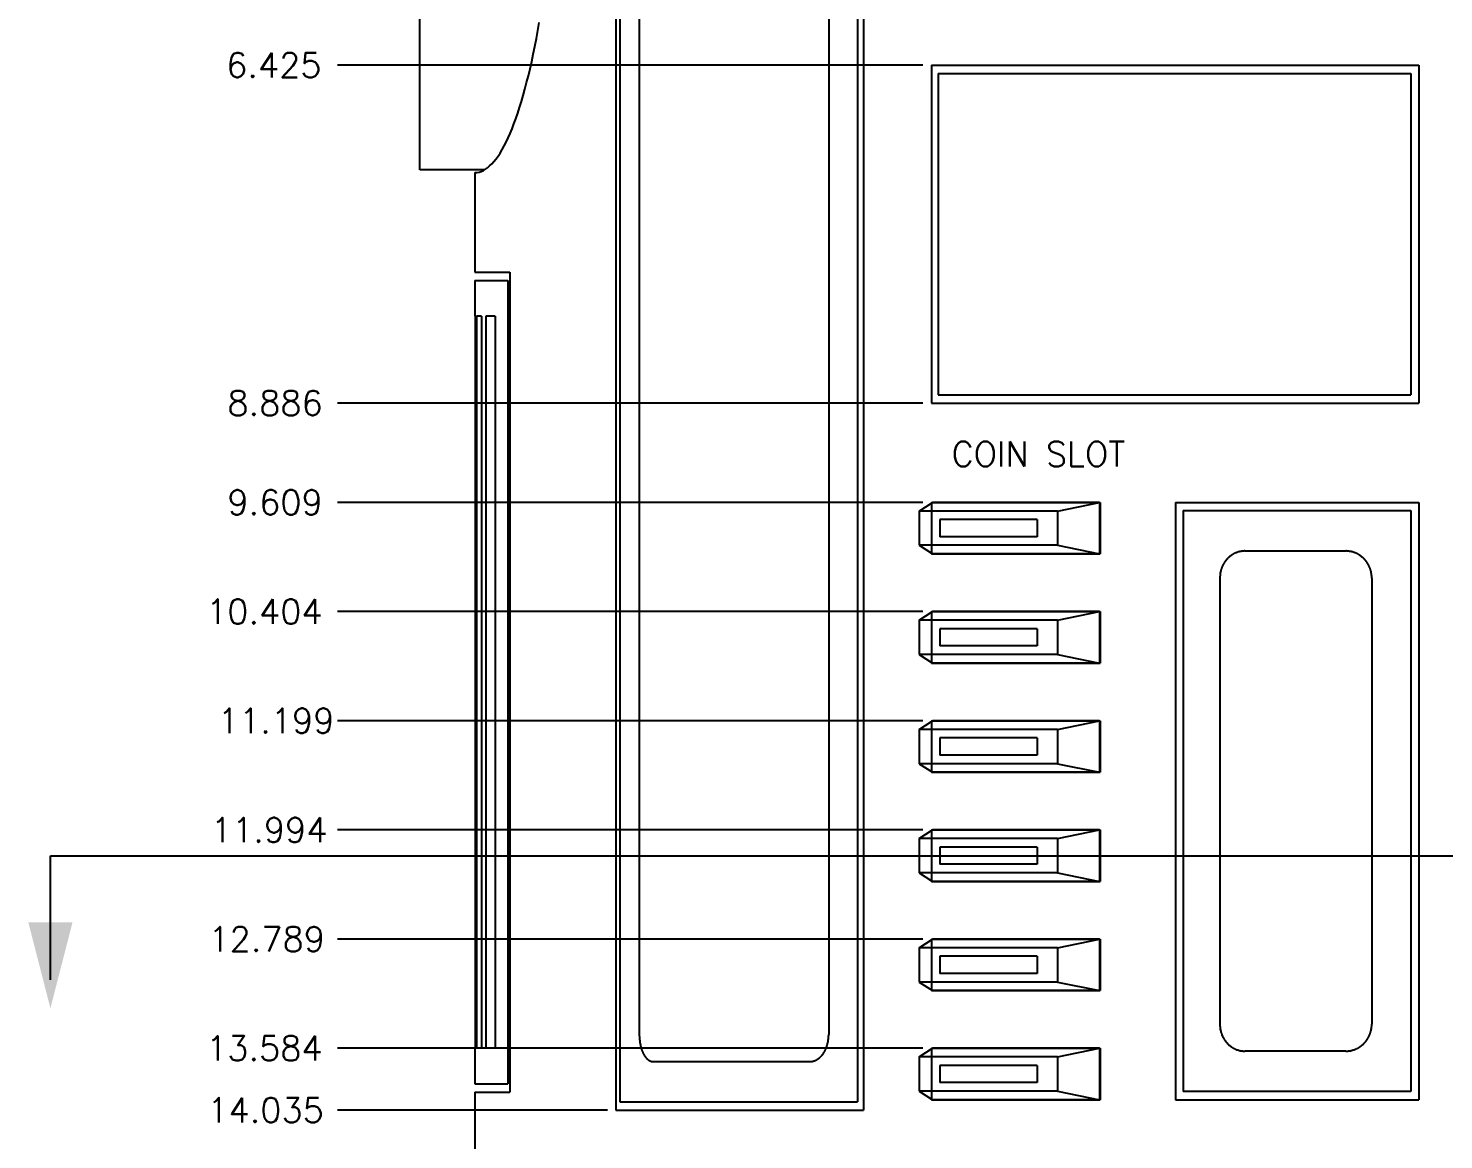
# Model space of a CAD drawing. Extents: x 0 to 54.4, y 0 to 35.2.
# Drawn here: x 26.96 to 37.26, y 15.36 to 23.46 of the extents above; entities that cross this region are included whole.
import ezdxf
from ezdxf.enums import TextEntityAlignment as Align

# ---------------------------------------------------------------- set-up
doc = ezdxf.new("R2010")
doc.units = 0
for name, color, linetype in [('BODY', 7, 'CONTINUOUS'), ('BODY_PANELS', 2, 'CONTINUOUS'), ('DIMENSIONS', 1, 'CONTINUOUS')]:
    doc.layers.add(name, color=color, linetype=linetype)
doc.styles.get("Standard").update_dxf_attribs({"font": 'simplex.shx'})

msp = doc.modelspace()

# ---------------------------------------------------------------- linework, layer by layer
at = {"layer": 'BODY'}
for p, q in [((31.234, 28.431), (31.234, 15.577)), ((33.035, 28.431), (33.035, 15.577)), ((33.532, 23.187), (33.532, 20.726)), ((33.532, 23.187), (37.077, 23.187)), ((37.077, 23.187), (37.077, 20.726)), ((30.207, 22.404), (30.207, 21.679)), ((30.207, 21.679), (30.461, 21.679)), ((30.461, 21.679), (30.461, 15.708)), ((33.532, 20.726), (37.077, 20.726)), ((33.532, 20.003), (33.532, 19.628)), ((33.532, 20.003), (34.759, 20.003)), ((34.759, 20.003), (34.759, 19.628)), ((35.308, 20.003), (35.308, 15.653)), ((35.308, 20.003), (37.077, 20.003)), ((37.077, 20.003), (37.077, 15.653)), ((33.532, 19.628), (34.759, 19.628)), ((33.532, 19.208), (34.759, 19.208)), ((33.532, 19.208), (33.532, 18.833)), ((34.759, 19.208), (34.759, 18.833)), ((33.532, 18.833), (34.759, 18.833)), ((33.532, 18.413), (34.759, 18.413)), ((33.532, 18.413), (33.532, 18.038)), ((34.759, 18.413), (34.759, 18.038)), ((33.532, 18.038), (34.759, 18.038)), ((33.532, 17.618), (34.759, 17.618)), ((33.532, 17.618), (33.532, 17.243)), ((34.759, 17.618), (34.759, 17.243)), ((33.532, 17.243), (34.759, 17.243)), ((33.532, 16.823), (34.759, 16.823)), ((33.532, 16.823), (33.532, 16.448)), ((34.759, 16.823), (34.759, 16.448)), ((33.532, 16.448), (34.759, 16.448)), ((33.532, 16.028), (34.759, 16.028)), ((33.532, 16.028), (33.532, 15.653)), ((34.759, 16.028), (34.759, 15.653)), ((30.207, 15.708), (30.207, 14.199)), ((30.207, 15.708), (30.461, 15.708)), ((31.234, 15.577), (33.035, 15.577)), ((33.532, 15.653), (34.759, 15.653)), ((35.308, 15.653), (37.077, 15.653))]:
    msp.add_line(p, q, dxfattribs=at)
msp.add_polyline3d([(30.207, 22.404, 0), (30.223, 22.405, 0), (30.238, 22.408, 0), (30.253, 22.413, 0), (30.269, 22.42, 0), (30.285, 22.429, 0), (30.3, 22.44, 0), (30.315, 22.453, 0), (30.331, 22.468, 0), (30.346, 22.485, 0), (30.361, 22.503, 0), (30.376, 22.524, 0), (30.391, 22.547, 0), (30.406, 22.572, 0), (30.42, 22.599, 0), (30.435, 22.627, 0), (30.449, 22.657, 0), (30.464, 22.69, 0), (30.478, 22.724, 0), (30.492, 22.759, 0), (30.506, 22.797, 0), (30.519, 22.837, 0), (30.532, 22.878, 0), (30.546, 22.921, 0), (30.559, 22.965, 0), (30.572, 23.012, 0), (30.584, 23.06, 0), (30.597, 23.109, 0), (30.609, 23.16, 0), (30.621, 23.213, 0), (30.632, 23.267, 0), (30.644, 23.323, 0), (30.655, 23.38, 0), (30.666, 23.438, 0), (30.676, 23.498, 0)], dxfattribs=at)
at = {"layer": 'BODY_PANELS'}
for p, q in [((29.807, 22.424), (29.807, 29.049)), ((31.262, 28.371), (31.262, 15.637)), ((32.992, 28.371), (32.992, 15.637)), ((31.404, 27.88), (31.404, 16.128)), ((32.783, 27.88), (32.783, 16.128)), ((33.579, 23.127), (33.579, 20.786)), ((33.579, 23.127), (37.019, 23.127)), ((37.019, 23.127), (37.019, 20.786)), ((30.277, 22.424), (29.807, 22.424)), ((30.207, 21.619), (30.207, 21.359)), ((30.207, 21.619), (30.447, 21.619)), ((30.447, 21.619), (30.447, 15.768)), ((30.21, 21.359), (30.207, 21.359)), ((30.21, 21.359), (30.21, 16.028)), ((30.22, 21.359), (30.22, 16.028)), ((30.255, 21.359), (30.22, 21.359)), ((30.255, 21.359), (30.255, 16.028)), ((30.286, 21.359), (30.286, 16.028)), ((30.356, 21.359), (30.286, 21.359)), ((30.356, 21.359), (30.356, 16.028)), ((33.579, 20.786), (37.019, 20.786)), ((33.442, 19.94), (33.537, 20.003)), ((34.754, 20.003), (33.537, 20.003)), ((34.448, 19.94), (34.754, 20.003)), ((34.754, 20.003), (34.754, 19.628)), ((34.448, 19.94), (33.442, 19.94)), ((33.442, 19.94), (33.442, 19.69)), ((34.448, 19.94), (34.448, 19.69)), ((35.362, 19.943), (37.019, 19.943)), ((35.362, 19.943), (35.362, 15.713)), ((37.019, 19.943), (37.019, 15.713)), ((34.299, 19.878), (33.591, 19.878)), ((33.591, 19.878), (33.591, 19.753)), ((34.299, 19.878), (34.299, 19.753)), ((34.448, 19.69), (33.442, 19.69)), ((33.442, 19.69), (33.537, 19.628)), ((34.299, 19.753), (33.591, 19.753)), ((34.448, 19.69), (34.754, 19.628)), ((34.754, 19.628), (33.537, 19.628)), ((35.811, 19.649), (36.546, 19.649)), ((35.63, 19.452), (35.63, 16.204)), ((36.735, 19.452), (36.735, 16.204)), ((33.442, 19.145), (33.537, 19.208)), ((34.754, 19.208), (33.537, 19.208)), ((34.448, 19.145), (34.754, 19.208)), ((34.754, 19.208), (34.754, 18.833)), ((34.448, 19.145), (33.442, 19.145)), ((33.442, 19.145), (33.442, 18.895)), ((34.299, 19.083), (33.591, 19.083)), ((33.591, 19.083), (33.591, 18.958)), ((34.299, 19.083), (34.299, 18.958)), ((34.448, 19.145), (34.448, 18.895)), ((34.299, 18.958), (33.591, 18.958)), ((34.448, 18.895), (33.442, 18.895)), ((33.442, 18.895), (33.537, 18.833)), ((34.448, 18.895), (34.754, 18.833)), ((34.754, 18.833), (33.537, 18.833)), ((33.442, 18.35), (33.537, 18.413)), ((34.448, 18.35), (33.442, 18.35)), ((33.442, 18.35), (33.442, 18.1)), ((34.754, 18.413), (33.537, 18.413)), ((34.448, 18.35), (34.754, 18.413)), ((34.448, 18.35), (34.448, 18.1)), ((34.754, 18.413), (34.754, 18.038)), ((34.299, 18.288), (33.591, 18.288)), ((33.591, 18.288), (33.591, 18.163)), ((34.299, 18.288), (34.299, 18.163)), ((34.299, 18.163), (33.591, 18.163)), ((34.448, 18.1), (33.442, 18.1)), ((33.442, 18.1), (33.537, 18.038)), ((34.754, 18.038), (33.537, 18.038)), ((34.448, 18.1), (34.754, 18.038)), ((33.442, 17.555), (33.537, 17.618)), ((34.754, 17.618), (33.537, 17.618)), ((34.448, 17.555), (34.754, 17.618)), ((34.754, 17.618), (34.754, 17.243)), ((34.448, 17.555), (33.442, 17.555)), ((33.442, 17.555), (33.442, 17.305)), ((34.448, 17.555), (34.448, 17.305)), ((34.299, 17.493), (33.591, 17.493)), ((33.591, 17.493), (33.591, 17.368)), ((34.299, 17.493), (34.299, 17.368)), ((34.299, 17.368), (33.591, 17.368)), ((34.448, 17.305), (33.442, 17.305)), ((33.442, 17.305), (33.537, 17.243)), ((34.754, 17.243), (33.537, 17.243)), ((34.448, 17.305), (34.754, 17.243)), ((33.442, 16.76), (33.537, 16.823)), ((34.754, 16.823), (33.537, 16.823)), ((34.448, 16.76), (34.754, 16.823)), ((34.754, 16.823), (34.754, 16.448)), ((34.448, 16.76), (33.442, 16.76)), ((33.442, 16.76), (33.442, 16.51)), ((34.299, 16.698), (33.591, 16.698)), ((33.591, 16.698), (33.591, 16.573)), ((34.299, 16.698), (34.299, 16.573)), ((34.448, 16.76), (34.448, 16.51)), ((34.448, 16.51), (33.442, 16.51)), ((33.442, 16.51), (33.537, 16.448)), ((34.299, 16.573), (33.591, 16.573)), ((34.448, 16.51), (34.754, 16.448)), ((34.754, 16.448), (33.537, 16.448)), ((30.21, 16.028), (30.207, 16.028)), ((30.207, 16.028), (30.207, 15.768)), ((30.255, 16.028), (30.22, 16.028)), ((30.356, 16.028), (30.286, 16.028)), ((33.442, 15.965), (33.537, 16.028)), ((34.754, 16.028), (33.537, 16.028)), ((34.448, 15.965), (34.754, 16.028)), ((34.754, 16.028), (34.754, 15.653)), ((36.546, 16.007), (35.811, 16.007)), ((31.504, 15.931), (32.647, 15.931)), ((33.442, 15.965), (33.442, 15.715)), ((34.448, 15.965), (33.442, 15.965)), ((33.591, 15.903), (33.591, 15.778)), ((34.299, 15.903), (33.591, 15.903)), ((34.299, 15.903), (34.299, 15.778)), ((34.448, 15.965), (34.448, 15.715)), ((30.207, 15.768), (30.447, 15.768)), ((34.299, 15.778), (33.591, 15.778)), ((34.448, 15.715), (33.442, 15.715)), ((33.442, 15.715), (33.537, 15.653)), ((34.448, 15.715), (34.754, 15.653)), ((37.019, 15.713), (35.362, 15.713)), ((31.262, 15.637), (32.992, 15.637)), ((34.754, 15.653), (33.537, 15.653))]:
    msp.add_line(p, q, dxfattribs=at)
for points in [[(35.812, 19.649, 0), (35.809, 19.649, 0), (35.807, 19.649, 0), (35.805, 19.648, 0), (35.803, 19.648, 0), (35.8, 19.648, 0), (35.798, 19.648, 0), (35.796, 19.648, 0), (35.794, 19.648, 0), (35.791, 19.648, 0), (35.789, 19.647, 0), (35.787, 19.647, 0), (35.785, 19.646, 0), (35.783, 19.646, 0), (35.78, 19.646, 0), (35.778, 19.645, 0), (35.776, 19.645, 0), (35.774, 19.644, 0), (35.772, 19.644, 0), (35.77, 19.643, 0), (35.767, 19.643, 0), (35.765, 19.642, 0), (35.763, 19.642, 0), (35.761, 19.641, 0), (35.759, 19.64, 0), (35.757, 19.64, 0), (35.755, 19.639, 0), (35.752, 19.638, 0), (35.75, 19.637, 0), (35.748, 19.636, 0), (35.746, 19.636, 0), (35.744, 19.635, 0), (35.742, 19.634, 0), (35.74, 19.633, 0), (35.738, 19.632, 0), (35.736, 19.631, 0), (35.734, 19.63, 0), (35.732, 19.629, 0), (35.73, 19.628, 0), (35.728, 19.627, 0), (35.726, 19.625, 0), (35.724, 19.624, 0), (35.722, 19.623, 0), (35.72, 19.622, 0), (35.718, 19.621, 0), (35.716, 19.619, 0), (35.714, 19.618, 0), (35.712, 19.617, 0), (35.711, 19.616, 0), (35.709, 19.614, 0), (35.707, 19.613, 0), (35.705, 19.611, 0), (35.703, 19.61, 0), (35.702, 19.608, 0), (35.7, 19.607, 0), (35.698, 19.605, 0), (35.696, 19.604, 0), (35.695, 19.602, 0), (35.693, 19.601, 0), (35.691, 19.599, 0), (35.69, 19.598, 0), (35.688, 19.596, 0), (35.686, 19.594, 0), (35.685, 19.593, 0), (35.683, 19.591, 0), (35.682, 19.589, 0), (35.68, 19.587, 0), (35.678, 19.586, 0), (35.677, 19.584, 0), (35.675, 19.582, 0), (35.674, 19.58, 0), (35.673, 19.578, 0), (35.671, 19.577, 0), (35.67, 19.575, 0), (35.668, 19.573, 0), (35.667, 19.571, 0), (35.666, 19.569, 0), (35.664, 19.567, 0), (35.663, 19.565, 0), (35.662, 19.563, 0), (35.66, 19.561, 0), (35.659, 19.559, 0), (35.658, 19.557, 0), (35.657, 19.555, 0), (35.656, 19.553, 0), (35.655, 19.551, 0), (35.654, 19.549, 0), (35.652, 19.547, 0), (35.651, 19.544, 0), (35.65, 19.542, 0), (35.649, 19.54, 0), (35.648, 19.538, 0), (35.647, 19.536, 0), (35.646, 19.534, 0), (35.645, 19.532, 0), (35.645, 19.529, 0), (35.644, 19.527, 0), (35.643, 19.525, 0), (35.642, 19.523, 0), (35.641, 19.52, 0), (35.641, 19.518, 0), (35.64, 19.516, 0), (35.639, 19.514, 0), (35.638, 19.511, 0), (35.638, 19.509, 0), (35.637, 19.506, 0), (35.636, 19.504, 0), (35.636, 19.502, 0), (35.635, 19.5, 0), (35.635, 19.497, 0), (35.634, 19.495, 0), (35.634, 19.492, 0), (35.633, 19.49, 0), (35.633, 19.488, 0), (35.633, 19.485, 0), (35.632, 19.483, 0), (35.632, 19.481, 0), (35.632, 19.478, 0), (35.631, 19.476, 0), (35.631, 19.473, 0), (35.631, 19.471, 0), (35.631, 19.469, 0), (35.63, 19.466, 0), (35.63, 19.464, 0), (35.63, 19.461, 0), (35.63, 19.459, 0), (35.63, 19.456, 0), (35.63, 19.454, 0), (35.63, 19.452, 0)], [(36.735, 19.452, 0), (36.735, 19.454, 0), (36.735, 19.456, 0), (36.735, 19.459, 0), (36.735, 19.461, 0), (36.735, 19.464, 0), (36.735, 19.466, 0), (36.735, 19.469, 0), (36.734, 19.471, 0), (36.734, 19.473, 0), (36.734, 19.476, 0), (36.734, 19.478, 0), (36.733, 19.481, 0), (36.733, 19.483, 0), (36.733, 19.485, 0), (36.732, 19.488, 0), (36.732, 19.49, 0), (36.731, 19.492, 0), (36.731, 19.495, 0), (36.73, 19.497, 0), (36.73, 19.5, 0), (36.729, 19.502, 0), (36.728, 19.504, 0), (36.728, 19.506, 0), (36.727, 19.509, 0), (36.727, 19.511, 0), (36.726, 19.514, 0), (36.725, 19.516, 0), (36.724, 19.518, 0), (36.724, 19.52, 0), (36.723, 19.523, 0), (36.722, 19.525, 0), (36.721, 19.527, 0), (36.72, 19.529, 0), (36.719, 19.532, 0), (36.718, 19.534, 0), (36.717, 19.536, 0), (36.716, 19.538, 0), (36.715, 19.54, 0), (36.714, 19.542, 0), (36.713, 19.544, 0), (36.712, 19.547, 0), (36.711, 19.549, 0), (36.71, 19.551, 0), (36.708, 19.553, 0), (36.707, 19.555, 0), (36.706, 19.557, 0), (36.705, 19.559, 0), (36.703, 19.561, 0), (36.702, 19.563, 0), (36.701, 19.565, 0), (36.7, 19.567, 0), (36.698, 19.569, 0), (36.697, 19.571, 0), (36.695, 19.573, 0), (36.694, 19.575, 0), (36.692, 19.577, 0), (36.691, 19.578, 0), (36.689, 19.58, 0), (36.688, 19.582, 0), (36.686, 19.584, 0), (36.685, 19.586, 0), (36.683, 19.587, 0), (36.682, 19.589, 0), (36.68, 19.591, 0), (36.678, 19.593, 0), (36.677, 19.594, 0), (36.675, 19.596, 0), (36.673, 19.598, 0), (36.672, 19.599, 0), (36.67, 19.601, 0), (36.668, 19.602, 0), (36.666, 19.604, 0), (36.664, 19.605, 0), (36.663, 19.607, 0), (36.661, 19.608, 0), (36.659, 19.61, 0), (36.657, 19.611, 0), (36.655, 19.613, 0), (36.653, 19.614, 0), (36.651, 19.616, 0), (36.649, 19.617, 0), (36.648, 19.618, 0), (36.645, 19.619, 0), (36.644, 19.621, 0), (36.642, 19.622, 0), (36.639, 19.623, 0), (36.638, 19.624, 0), (36.636, 19.625, 0), (36.633, 19.627, 0), (36.631, 19.628, 0), (36.629, 19.629, 0), (36.627, 19.63, 0), (36.625, 19.631, 0), (36.623, 19.632, 0), (36.621, 19.633, 0), (36.619, 19.634, 0), (36.617, 19.635, 0), (36.614, 19.636, 0), (36.612, 19.636, 0), (36.61, 19.637, 0), (36.608, 19.638, 0), (36.606, 19.639, 0), (36.603, 19.64, 0), (36.601, 19.64, 0), (36.599, 19.641, 0), (36.597, 19.642, 0), (36.595, 19.642, 0), (36.592, 19.643, 0), (36.59, 19.643, 0), (36.588, 19.644, 0), (36.586, 19.644, 0), (36.583, 19.645, 0), (36.581, 19.645, 0), (36.579, 19.646, 0), (36.577, 19.646, 0), (36.574, 19.646, 0), (36.572, 19.647, 0), (36.57, 19.647, 0), (36.567, 19.648, 0), (36.565, 19.648, 0), (36.563, 19.648, 0), (36.56, 19.648, 0), (36.558, 19.648, 0), (36.556, 19.648, 0), (36.553, 19.648, 0), (36.551, 19.649, 0), (36.549, 19.649, 0), (36.547, 19.649, 0)], [(35.63, 16.204, 0), (35.63, 16.201, 0), (35.63, 16.199, 0), (35.63, 16.196, 0), (35.63, 16.194, 0), (35.63, 16.192, 0), (35.63, 16.189, 0), (35.631, 16.187, 0), (35.631, 16.184, 0), (35.631, 16.182, 0), (35.631, 16.18, 0), (35.632, 16.177, 0), (35.632, 16.175, 0), (35.632, 16.172, 0), (35.633, 16.17, 0), (35.633, 16.168, 0), (35.633, 16.165, 0), (35.634, 16.163, 0), (35.634, 16.16, 0), (35.635, 16.158, 0), (35.635, 16.156, 0), (35.636, 16.153, 0), (35.636, 16.151, 0), (35.637, 16.149, 0), (35.638, 16.146, 0), (35.638, 16.144, 0), (35.639, 16.142, 0), (35.64, 16.14, 0), (35.641, 16.137, 0), (35.641, 16.135, 0), (35.642, 16.133, 0), (35.643, 16.131, 0), (35.644, 16.128, 0), (35.645, 16.126, 0), (35.645, 16.124, 0), (35.646, 16.122, 0), (35.647, 16.119, 0), (35.648, 16.117, 0), (35.649, 16.115, 0), (35.65, 16.113, 0), (35.651, 16.111, 0), (35.652, 16.109, 0), (35.654, 16.107, 0), (35.655, 16.105, 0), (35.656, 16.102, 0), (35.657, 16.1, 0), (35.658, 16.098, 0), (35.659, 16.096, 0), (35.66, 16.094, 0), (35.662, 16.092, 0), (35.663, 16.09, 0), (35.664, 16.088, 0), (35.666, 16.086, 0), (35.667, 16.084, 0), (35.668, 16.082, 0), (35.67, 16.081, 0), (35.671, 16.079, 0), (35.673, 16.077, 0), (35.674, 16.075, 0), (35.675, 16.073, 0), (35.677, 16.071, 0), (35.678, 16.07, 0), (35.68, 16.068, 0), (35.682, 16.066, 0), (35.683, 16.064, 0), (35.685, 16.063, 0), (35.686, 16.061, 0), (35.688, 16.059, 0), (35.69, 16.058, 0), (35.691, 16.056, 0), (35.693, 16.055, 0), (35.695, 16.053, 0), (35.696, 16.051, 0), (35.698, 16.05, 0), (35.7, 16.048, 0), (35.702, 16.047, 0), (35.703, 16.045, 0), (35.705, 16.044, 0), (35.707, 16.043, 0), (35.709, 16.041, 0), (35.711, 16.04, 0), (35.712, 16.038, 0), (35.714, 16.037, 0), (35.716, 16.036, 0), (35.718, 16.035, 0), (35.72, 16.034, 0), (35.722, 16.032, 0), (35.724, 16.031, 0), (35.726, 16.03, 0), (35.728, 16.029, 0), (35.73, 16.028, 0), (35.732, 16.027, 0), (35.734, 16.026, 0), (35.736, 16.025, 0), (35.738, 16.024, 0), (35.74, 16.023, 0), (35.742, 16.022, 0), (35.744, 16.021, 0), (35.746, 16.02, 0), (35.748, 16.019, 0), (35.75, 16.018, 0), (35.752, 16.017, 0), (35.755, 16.017, 0), (35.757, 16.016, 0), (35.759, 16.015, 0), (35.761, 16.015, 0), (35.763, 16.014, 0), (35.765, 16.013, 0), (35.767, 16.013, 0), (35.77, 16.012, 0), (35.772, 16.011, 0), (35.774, 16.011, 0), (35.776, 16.01, 0), (35.778, 16.01, 0), (35.78, 16.01, 0), (35.783, 16.009, 0), (35.785, 16.009, 0), (35.787, 16.008, 0), (35.789, 16.008, 0), (35.791, 16.008, 0), (35.794, 16.008, 0), (35.796, 16.007, 0), (35.798, 16.007, 0), (35.8, 16.007, 0), (35.803, 16.007, 0), (35.805, 16.007, 0), (35.807, 16.007, 0), (35.809, 16.007, 0), (35.812, 16.007, 0)], [(36.547, 16.007, 0), (36.549, 16.007, 0), (36.551, 16.007, 0), (36.553, 16.007, 0), (36.556, 16.007, 0), (36.558, 16.007, 0), (36.56, 16.007, 0), (36.563, 16.007, 0), (36.565, 16.008, 0), (36.567, 16.008, 0), (36.57, 16.008, 0), (36.572, 16.008, 0), (36.574, 16.009, 0), (36.577, 16.009, 0), (36.579, 16.01, 0), (36.581, 16.01, 0), (36.583, 16.01, 0), (36.586, 16.011, 0), (36.588, 16.011, 0), (36.59, 16.012, 0), (36.592, 16.013, 0), (36.595, 16.013, 0), (36.597, 16.014, 0), (36.599, 16.015, 0), (36.601, 16.015, 0), (36.603, 16.016, 0), (36.606, 16.017, 0), (36.608, 16.017, 0), (36.61, 16.018, 0), (36.612, 16.019, 0), (36.614, 16.02, 0), (36.617, 16.021, 0), (36.619, 16.022, 0), (36.621, 16.023, 0), (36.623, 16.024, 0), (36.625, 16.025, 0), (36.627, 16.026, 0), (36.629, 16.027, 0), (36.631, 16.028, 0), (36.633, 16.029, 0), (36.636, 16.03, 0), (36.638, 16.031, 0), (36.639, 16.032, 0), (36.642, 16.034, 0), (36.644, 16.035, 0), (36.645, 16.036, 0), (36.648, 16.037, 0), (36.649, 16.038, 0), (36.651, 16.04, 0), (36.653, 16.041, 0), (36.655, 16.043, 0), (36.657, 16.044, 0), (36.659, 16.045, 0), (36.661, 16.047, 0), (36.663, 16.048, 0), (36.664, 16.05, 0), (36.666, 16.051, 0), (36.668, 16.053, 0), (36.67, 16.055, 0), (36.672, 16.056, 0), (36.673, 16.058, 0), (36.675, 16.059, 0), (36.677, 16.061, 0), (36.678, 16.063, 0), (36.68, 16.064, 0), (36.682, 16.066, 0), (36.683, 16.068, 0), (36.685, 16.07, 0), (36.686, 16.071, 0), (36.688, 16.073, 0), (36.689, 16.075, 0), (36.691, 16.077, 0), (36.692, 16.079, 0), (36.694, 16.081, 0), (36.695, 16.082, 0), (36.697, 16.084, 0), (36.698, 16.086, 0), (36.7, 16.088, 0), (36.701, 16.09, 0), (36.702, 16.092, 0), (36.703, 16.094, 0), (36.705, 16.096, 0), (36.706, 16.098, 0), (36.707, 16.1, 0), (36.708, 16.102, 0), (36.71, 16.105, 0), (36.711, 16.107, 0), (36.712, 16.109, 0), (36.713, 16.111, 0), (36.714, 16.113, 0), (36.715, 16.115, 0), (36.716, 16.117, 0), (36.717, 16.119, 0), (36.718, 16.122, 0), (36.719, 16.124, 0), (36.72, 16.126, 0), (36.721, 16.128, 0), (36.722, 16.131, 0), (36.723, 16.133, 0), (36.724, 16.135, 0), (36.724, 16.137, 0), (36.725, 16.14, 0), (36.726, 16.142, 0), (36.727, 16.144, 0), (36.727, 16.146, 0), (36.728, 16.149, 0), (36.728, 16.151, 0), (36.729, 16.153, 0), (36.73, 16.156, 0), (36.73, 16.158, 0), (36.731, 16.16, 0), (36.731, 16.163, 0), (36.732, 16.165, 0), (36.732, 16.168, 0), (36.733, 16.17, 0), (36.733, 16.172, 0), (36.733, 16.175, 0), (36.734, 16.177, 0), (36.734, 16.18, 0), (36.734, 16.182, 0), (36.734, 16.184, 0), (36.735, 16.187, 0), (36.735, 16.189, 0), (36.735, 16.192, 0), (36.735, 16.194, 0), (36.735, 16.196, 0), (36.735, 16.199, 0), (36.735, 16.201, 0), (36.735, 16.204, 0)], [(31.404, 16.128, 0), (31.404, 16.125, 0), (31.404, 16.123, 0), (31.404, 16.12, 0), (31.404, 16.118, 0), (31.404, 16.116, 0), (31.405, 16.113, 0), (31.405, 16.111, 0), (31.405, 16.108, 0), (31.405, 16.106, 0), (31.405, 16.104, 0), (31.405, 16.101, 0), (31.405, 16.099, 0), (31.406, 16.096, 0), (31.406, 16.094, 0), (31.406, 16.092, 0), (31.406, 16.089, 0), (31.407, 16.087, 0), (31.407, 16.084, 0), (31.407, 16.082, 0), (31.407, 16.08, 0), (31.408, 16.077, 0), (31.408, 16.075, 0), (31.408, 16.073, 0), (31.409, 16.07, 0), (31.409, 16.068, 0), (31.409, 16.066, 0), (31.41, 16.064, 0), (31.41, 16.061, 0), (31.411, 16.059, 0), (31.411, 16.057, 0), (31.412, 16.055, 0), (31.412, 16.052, 0), (31.412, 16.05, 0), (31.413, 16.048, 0), (31.413, 16.046, 0), (31.414, 16.043, 0), (31.415, 16.041, 0), (31.415, 16.039, 0), (31.416, 16.037, 0), (31.416, 16.035, 0), (31.417, 16.033, 0), (31.417, 16.031, 0), (31.418, 16.029, 0), (31.419, 16.026, 0), (31.419, 16.024, 0), (31.42, 16.022, 0), (31.421, 16.02, 0), (31.421, 16.018, 0), (31.422, 16.016, 0), (31.422, 16.014, 0), (31.423, 16.012, 0), (31.424, 16.01, 0), (31.425, 16.008, 0), (31.425, 16.006, 0), (31.426, 16.005, 0), (31.427, 16.003, 0), (31.428, 16.001, 0), (31.429, 15.999, 0), (31.429, 15.997, 0), (31.43, 15.995, 0), (31.431, 15.994, 0), (31.432, 15.992, 0), (31.433, 15.99, 0), (31.434, 15.988, 0), (31.434, 15.987, 0), (31.435, 15.985, 0), (31.436, 15.983, 0), (31.437, 15.982, 0), (31.438, 15.98, 0), (31.439, 15.979, 0), (31.44, 15.977, 0), (31.441, 15.975, 0), (31.442, 15.974, 0), (31.443, 15.972, 0), (31.444, 15.971, 0), (31.445, 15.969, 0), (31.446, 15.968, 0), (31.447, 15.967, 0), (31.448, 15.965, 0), (31.449, 15.964, 0), (31.45, 15.963, 0), (31.451, 15.961, 0), (31.452, 15.96, 0), (31.453, 15.959, 0), (31.454, 15.957, 0), (31.455, 15.956, 0), (31.456, 15.955, 0), (31.457, 15.954, 0), (31.458, 15.953, 0), (31.459, 15.952, 0), (31.46, 15.951, 0), (31.462, 15.95, 0), (31.463, 15.949, 0), (31.464, 15.948, 0), (31.465, 15.947, 0), (31.466, 15.946, 0), (31.467, 15.945, 0), (31.468, 15.944, 0), (31.469, 15.943, 0), (31.471, 15.942, 0), (31.472, 15.941, 0), (31.473, 15.941, 0), (31.474, 15.94, 0), (31.475, 15.939, 0), (31.476, 15.938, 0), (31.477, 15.938, 0), (31.479, 15.937, 0), (31.48, 15.937, 0), (31.481, 15.936, 0), (31.482, 15.935, 0), (31.483, 15.935, 0), (31.485, 15.934, 0), (31.486, 15.934, 0), (31.487, 15.934, 0), (31.488, 15.933, 0), (31.489, 15.933, 0), (31.491, 15.932, 0), (31.492, 15.932, 0), (31.493, 15.932, 0), (31.494, 15.932, 0), (31.496, 15.931, 0), (31.497, 15.931, 0), (31.498, 15.931, 0), (31.499, 15.931, 0), (31.5, 15.931, 0), (31.502, 15.931, 0), (31.503, 15.931, 0), (31.504, 15.931, 0)], [(32.647, 15.931, 0), (32.648, 15.931, 0), (32.65, 15.931, 0), (32.651, 15.931, 0), (32.653, 15.931, 0), (32.655, 15.931, 0), (32.657, 15.931, 0), (32.658, 15.931, 0), (32.66, 15.932, 0), (32.661, 15.932, 0), (32.663, 15.932, 0), (32.665, 15.932, 0), (32.666, 15.933, 0), (32.668, 15.933, 0), (32.67, 15.934, 0), (32.672, 15.934, 0), (32.673, 15.934, 0), (32.675, 15.935, 0), (32.676, 15.935, 0), (32.678, 15.936, 0), (32.68, 15.937, 0), (32.681, 15.937, 0), (32.683, 15.938, 0), (32.684, 15.938, 0), (32.686, 15.939, 0), (32.688, 15.94, 0), (32.689, 15.941, 0), (32.691, 15.941, 0), (32.692, 15.942, 0), (32.694, 15.943, 0), (32.696, 15.944, 0), (32.697, 15.945, 0), (32.699, 15.946, 0), (32.7, 15.947, 0), (32.702, 15.948, 0), (32.703, 15.949, 0), (32.705, 15.95, 0), (32.706, 15.951, 0), (32.708, 15.952, 0), (32.709, 15.953, 0), (32.711, 15.954, 0), (32.712, 15.955, 0), (32.714, 15.956, 0), (32.715, 15.957, 0), (32.717, 15.959, 0), (32.718, 15.96, 0), (32.719, 15.961, 0), (32.721, 15.963, 0), (32.722, 15.964, 0), (32.724, 15.965, 0), (32.725, 15.967, 0), (32.726, 15.968, 0), (32.728, 15.969, 0), (32.729, 15.971, 0), (32.73, 15.972, 0), (32.732, 15.974, 0), (32.733, 15.975, 0), (32.734, 15.977, 0), (32.736, 15.979, 0), (32.737, 15.98, 0), (32.738, 15.982, 0), (32.739, 15.983, 0), (32.74, 15.985, 0), (32.742, 15.987, 0), (32.743, 15.988, 0), (32.744, 15.99, 0), (32.745, 15.992, 0), (32.746, 15.994, 0), (32.747, 15.995, 0), (32.748, 15.997, 0), (32.75, 15.999, 0), (32.751, 16.001, 0), (32.752, 16.003, 0), (32.753, 16.005, 0), (32.754, 16.006, 0), (32.755, 16.008, 0), (32.756, 16.01, 0), (32.757, 16.012, 0), (32.758, 16.014, 0), (32.759, 16.016, 0), (32.76, 16.018, 0), (32.761, 16.02, 0), (32.762, 16.022, 0), (32.763, 16.024, 0), (32.763, 16.026, 0), (32.764, 16.029, 0), (32.765, 16.031, 0), (32.766, 16.033, 0), (32.767, 16.035, 0), (32.767, 16.037, 0), (32.768, 16.039, 0), (32.769, 16.041, 0), (32.77, 16.043, 0), (32.77, 16.046, 0), (32.771, 16.048, 0), (32.772, 16.05, 0), (32.772, 16.052, 0), (32.773, 16.055, 0), (32.774, 16.057, 0), (32.774, 16.059, 0), (32.775, 16.061, 0), (32.775, 16.064, 0), (32.776, 16.066, 0), (32.776, 16.068, 0), (32.777, 16.07, 0), (32.777, 16.073, 0), (32.778, 16.075, 0), (32.778, 16.077, 0), (32.779, 16.08, 0), (32.779, 16.082, 0), (32.779, 16.084, 0), (32.78, 16.087, 0), (32.78, 16.089, 0), (32.78, 16.092, 0), (32.781, 16.094, 0), (32.781, 16.096, 0), (32.781, 16.099, 0), (32.782, 16.101, 0), (32.782, 16.104, 0), (32.782, 16.106, 0), (32.782, 16.108, 0), (32.782, 16.111, 0), (32.782, 16.113, 0), (32.782, 16.116, 0), (32.782, 16.118, 0), (32.783, 16.12, 0), (32.783, 16.123, 0), (32.783, 16.125, 0), (32.783, 16.128, 0)]]:
    msp.add_polyline3d(points, dxfattribs=at)
at = {"layer": 'DIMENSIONS'}
for p, q in [((33.469, 23.187), (29.207, 23.187)), ((33.469, 20.726), (29.207, 20.726)), ((33.469, 20.003), (29.207, 20.003)), ((33.469, 19.208), (29.207, 19.208)), ((33.469, 18.413), (29.207, 18.413)), ((33.469, 17.618), (29.207, 17.618)), ((27.118, 17.43), (50.243, 17.43)), ((27.118, 16.527), (27.118, 17.43)), ((33.469, 16.823), (29.207, 16.823)), ((33.469, 16.028), (29.207, 16.028)), ((31.172, 15.577), (29.207, 15.577))]:
    msp.add_line(p, q, dxfattribs=at)
msp.add_solid([(27.279, 16.945), (26.957, 16.945), (27.118, 16.319)], dxfattribs=at)

# ---------------------------------------------------------------- texts
at = {"layer": 'BODY_PANELS'}
msp.add_text('COIN SLOT', height=0.18, dxfattribs=at).set_placement((34.309, 20.265), align=Align.CENTER)
at = {"layer": 'DIMENSIONS'}
for s, p in [('6.425', (28.397, 23.097)), ('8.886', (28.406, 20.636)), ('9.609', (28.406, 19.913)), ('10.404', (28.251, 19.118)), ('11.199', (28.337, 18.323)), ('11.994', (28.286, 17.528)), ('12.789', (28.268, 16.733)), ('13.584', (28.251, 15.938)), ('14.035', (28.26, 15.487))]:
    msp.add_text(s, height=0.18, dxfattribs=at).set_placement(p)

doc.saveas('drawing.dxf')
